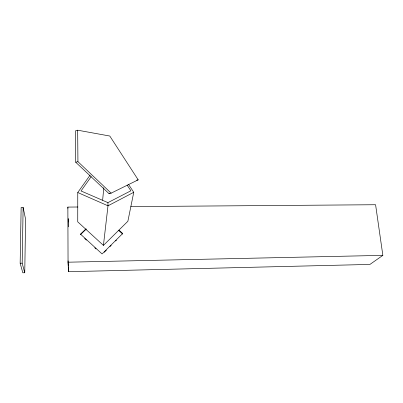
<?xml version="1.0" encoding="UTF-8"?>
<svg xmlns="http://www.w3.org/2000/svg" width="403" height="403" viewBox="0 0 403 403"><rect width="100%" height="100%" fill="white"/><g stroke="black" fill="none" stroke-linecap="round" stroke-linejoin="round"><path stroke-width="0.6" d="M90.116 175.093L77.764 192.523L77.739 221.846L103.425 245.382L127.872 221.272L133.751 192.302L128.572 184.458M85.925 228.874L80.484 234.118L80.479 234.672L86.358 229.005M24.749 272.755L25.596 219.287L23.127 207.424L21.147 207.439L20.15 263.235L22.815 272.801L24.749 272.755L22.18 263.194L23.127 207.424M102.629 200.251L103.798 187.727M103.425 245.382L107.999 205.807L107.933 202.628L130.889 190.785L127.116 185.088M118.991 230.113L122.708 233.498L122.603 234.052L118.432 230.249M91.224 176.595L81.023 190.962L107.933 202.628M104.216 252.283L106.402 250.112M109.908 246.636L111.218 245.336M115.596 240.994L116.472 240.128M122.708 233.498L102.085 253.94L80.484 234.118M130.794 206.603L375.586 204.729L382.85 255.366L369.919 264.428L68.485 271.698L68.052 262.197L67.865 207.082L77.935 207.006M133.751 192.302L107.999 205.807L77.764 192.523M111.137 193.153L138.184 179.829L109.787 136.028L77.673 130.199L75.502 130.809L75.724 162.243L109.027 193.652L111.137 193.153L77.93 161.668L77.673 130.199M109.027 193.652L110.135 193.108M75.724 162.243L77.93 161.668M136.682 180.191L138.184 179.829M20.15 263.235L22.18 263.194M68.052 262.197L382.85 255.366M84.605 238.46L86.438 240.143M94.69 247.719L96.065 248.978M68.067 260.817L68.319 266.358M68.374 267.592L68.46 269.436L68.45 267.562M67.865 207.082L67.911 208.321M68.238 218.758L68.308 226.879M68.298 218.834L68.308 221.977M68.475 267.924L68.485 271.698"/></g></svg>
